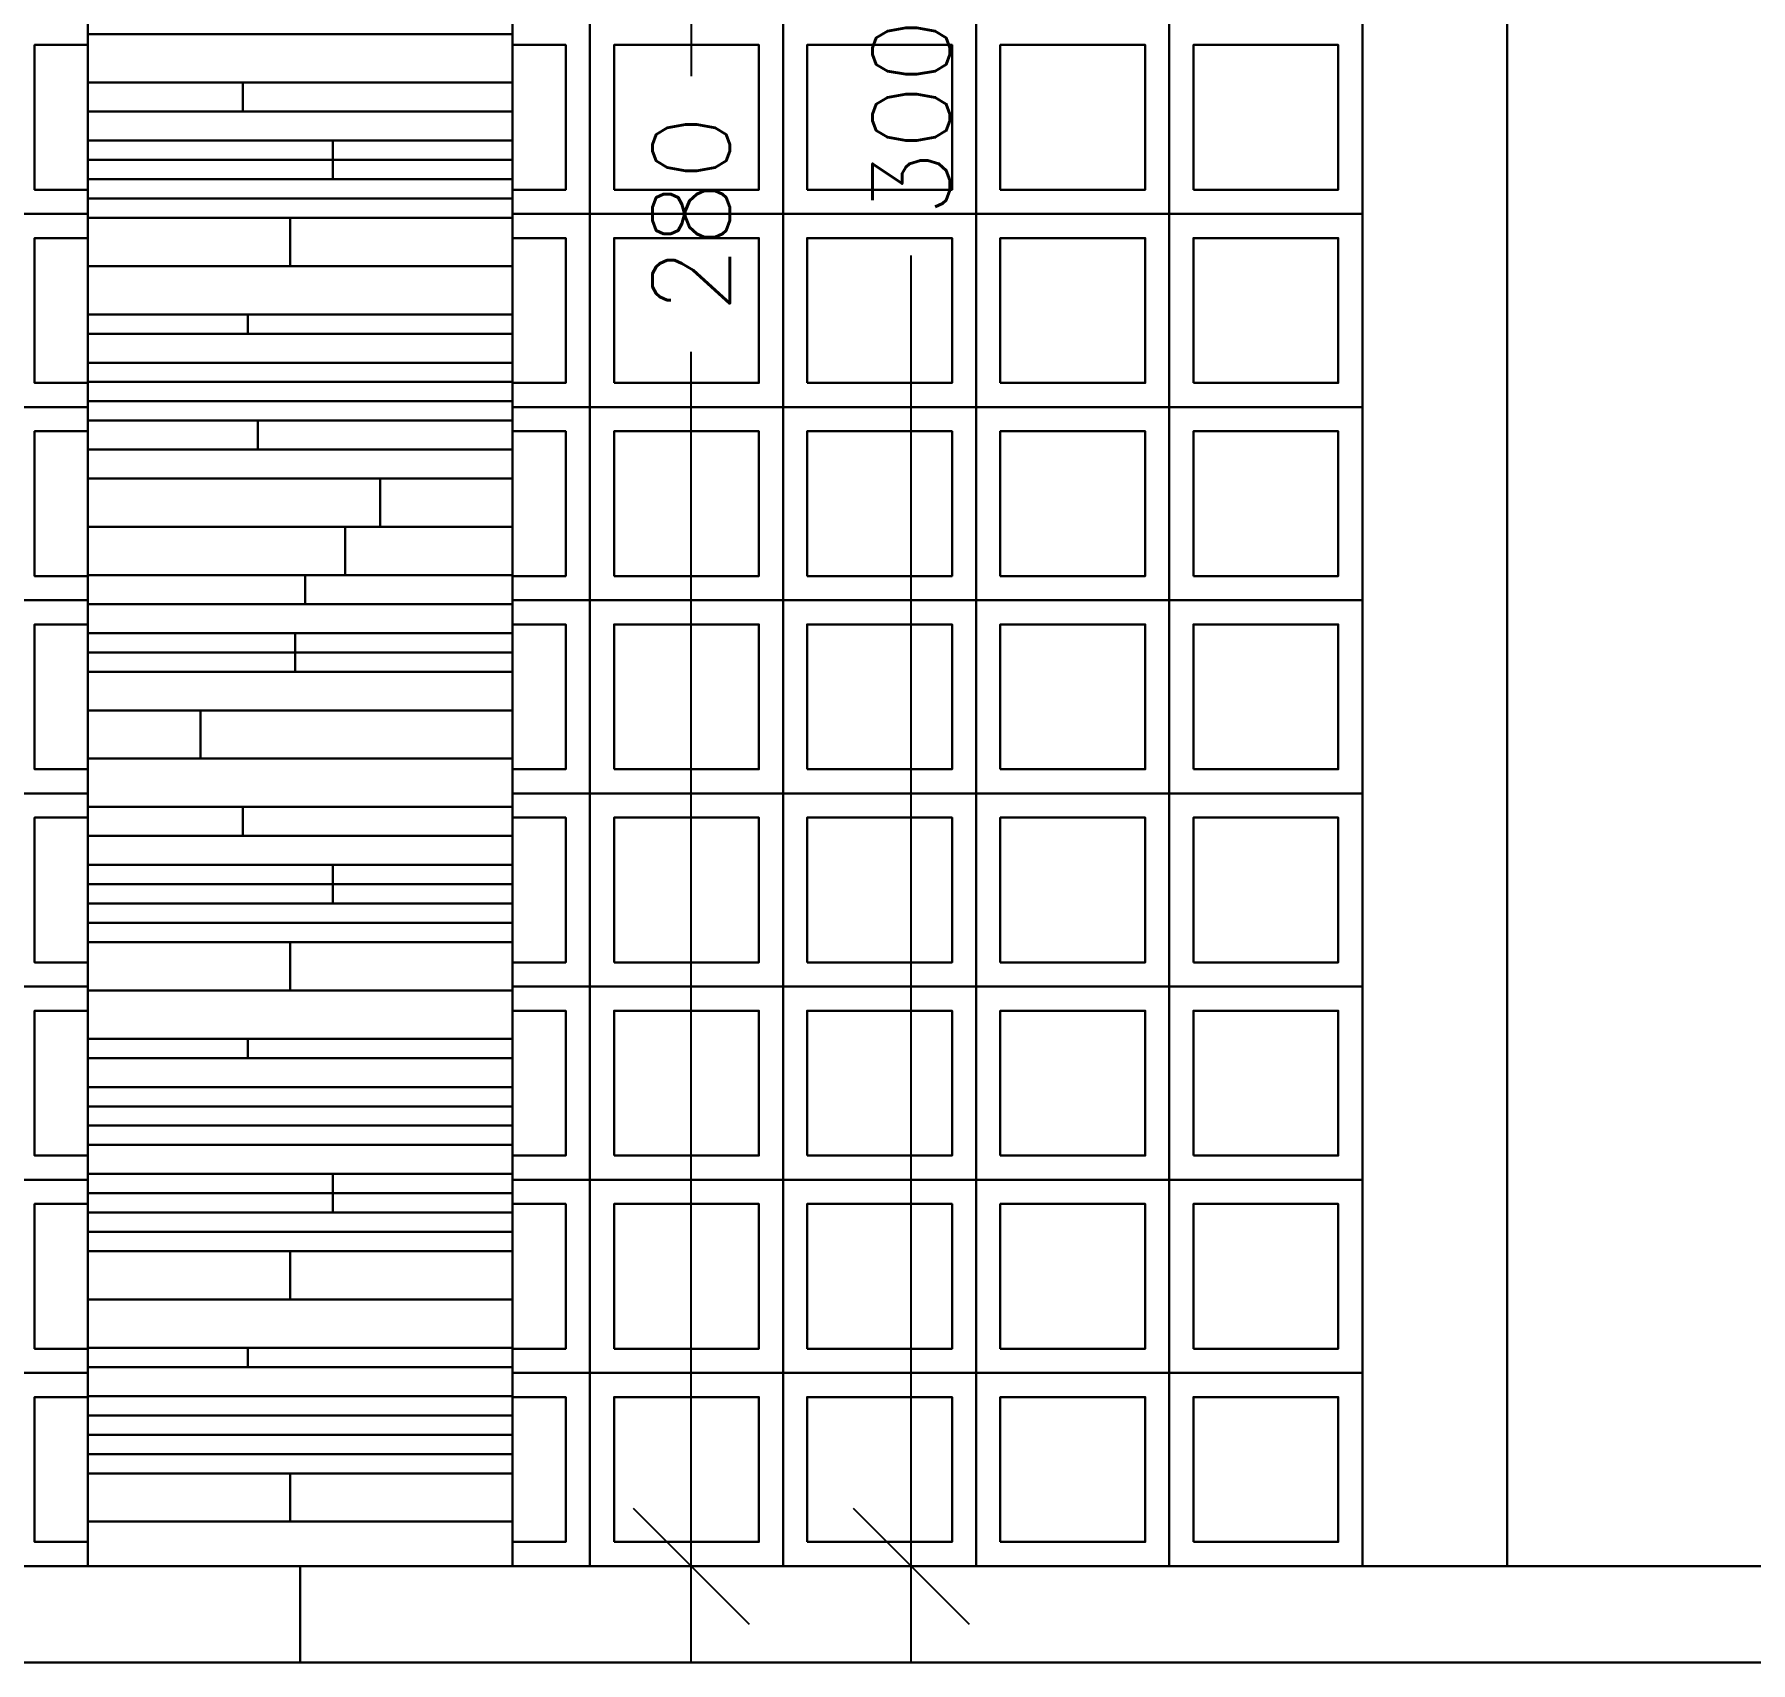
# Model space of a CAD drawing. Header units: millimetres. Extents: x -4228 to 27092, y -6721 to 984.
# Drawn here: x 25135.2 to 25313, y -2882.5 to -2713.9 of the extents above; entities that cross this region are included whole.
import ezdxf

# ---------------------------------------------------------------- set-up
doc = ezdxf.new("R2010")
doc.units = ezdxf.units.MM
doc.header["$LTSCALE"] = 50
doc.layers.get('0').update_dxf_attribs({"lineweight": 0})
for name, color, linetype in [('cobogo', 7, 'Continuous'), ('cota', 1, 'Continuous'), ('PAREDES3', 2, 'Continuous'), ('pedras', 2, 'Continuous'), ('piso', 2, 'Continuous')]:
    doc.layers.add(name, color=color, linetype=linetype)
doc.styles.add('ROMANS', font='romans.shx')
doc.dimstyles.new('1_50', dxfattribs={"dimscale": 0, "dimtxt": 8, "dimasz": 12, "dimexe": 10, "dimexo": 5, "dimgap": 4, "dimtad": 0, "dimdec": 0, "dimzin": 1, "dimdsep": 46, "dimtxsty": 'ROMANS', "dimblk": 'OBLIQUE', "dimcen": 10, "dimdle": 10, "dimclrd": 1, "dimclre": 1, "dimclrt": 7, "dimaunit": 1, "dimadec": 0, "dimazin": 0, "dimtm": 1e-09, "dimtfac": 1, "dimtdec": 0, "dimtmove": 2, "dimatfit": 3, "dimldrblk": 'OBLIQUE', "dimfxl": 1, "dimtolj": 1, "dimtzin": 0, "dimarcsym": 0})

# ---------------------------------------------------------------- blocks, each defined once
blk = doc.blocks.new('_OBLIQUE')
at = {"color": 0, "linetype": 'ByBlock'}
blk.add_line((-0.5, -0.5), (0.5, 0.5), dxfattribs=at)
blk = doc.blocks.new('*D251')
at = {"layer": 'cota', "color": 1, "linetype": 'Continuous', "lineweight": -2}
for p, q in [((25203.25, -2582.46), (25203.25, -2718.18)), ((25171.26, -2592.46), (25213.25, -2592.46)), ((25203.25, -2882.46), (25203.25, -2746.75)), ((25201.55, -2872.46), (25213.25, -2872.46))]:
    blk.add_line(p, q, dxfattribs=at)
at = {"layer": 'Defpoints', "color": 0, "linetype": 'Continuous', "lineweight": 30}
for p in [(25166.26, -2592.46), (25196.55, -2872.46), (25203.25, -2872.46)]:
    blk.add_point(p, dxfattribs=at)
at = {"layer": 'cota', "color": 1, "linetype": 'Continuous', "lineweight": -2, "xscale": 12, "yscale": 12, "zscale": 12}
for p, rotation in [((25203.25, -2592.46), 90), ((25203.25, -2872.46), 270)]:
    blk.add_blockref('_OBLIQUE', p, dxfattribs=dict(at, rotation=rotation))
at = {"layer": 'cota', "color": 7, "linetype": 'Continuous', "lineweight": 30, "insert": (25203.25, -2732.46), "char_height": 8, "attachment_point": 5, "rotation": 90, "style": 'ROMANS'}
blk.add_mtext('\\A1;280', dxfattribs=at)
blk = doc.blocks.new('*D253')
at = {"layer": 'cota', "color": 1, "linetype": 'Continuous', "lineweight": -2}
for p, q in [((25226.04, -2562.46), (25226.04, -2708.18)), ((25189.76, -2572.46), (25236.04, -2572.46)), ((25226.04, -2882.46), (25226.04, -2736.75)), ((25189.76, -2872.46), (25236.04, -2872.46))]:
    blk.add_line(p, q, dxfattribs=at)
at = {"layer": 'Defpoints', "color": 0, "linetype": 'Continuous', "lineweight": 30}
for p in [(25184.76, -2572.46), (25184.76, -2872.46), (25226.04, -2872.46)]:
    blk.add_point(p, dxfattribs=at)
at = {"layer": 'cota', "color": 1, "linetype": 'Continuous', "lineweight": -2, "xscale": 12, "yscale": 12, "zscale": 12}
for p, rotation in [((25226.04, -2572.46), 90), ((25226.04, -2872.46), 270)]:
    blk.add_blockref('_OBLIQUE', p, dxfattribs=dict(at, rotation=rotation))
at = {"layer": 'cota', "color": 7, "linetype": 'Continuous', "lineweight": 30, "insert": (25226.04, -2722.46), "char_height": 8, "attachment_point": 5, "rotation": 90, "style": 'ROMANS'}
blk.add_mtext('\\A1;300', dxfattribs=at)

msp = doc.modelspace()

# ---------------------------------------------------------------- linework, layer by layer
at = {"layer": 'cobogo', "color": 3, "linetype": 'Continuous', "lineweight": 30}
for points in [[(25140.76, -2712.46), (25132.76, -2712.46), (25132.76, -2732.46), (25140.76, -2732.46)], [(25140.76, -2712.46), (25132.76, -2712.46), (25132.76, -2732.46), (25140.76, -2732.46)], [(25140.76, -2712.46), (25132.76, -2712.46), (25132.76, -2732.46), (25140.76, -2732.46)], [(25140.76, -2712.46), (25132.76, -2712.46), (25132.76, -2732.46), (25140.76, -2732.46)], [(25184.76, -2732.46), (25192.76, -2732.46), (25192.76, -2712.46), (25184.76, -2712.46)], [(25184.76, -2732.46), (25192.76, -2732.46), (25192.76, -2712.46), (25184.76, -2712.46)], [(25184.76, -2732.46), (25192.76, -2732.46), (25192.76, -2712.46), (25184.76, -2712.46)], [(25184.76, -2732.46), (25192.76, -2732.46), (25192.76, -2712.46), (25184.76, -2712.46)], [(25140.76, -2714.96), (25135.26, -2714.96), (25135.26, -2729.96), (25140.76, -2729.96)], [(25140.76, -2714.96), (25135.26, -2714.96), (25135.26, -2729.96), (25140.76, -2729.96)], [(25140.76, -2714.96), (25135.26, -2714.96), (25135.26, -2729.96), (25140.76, -2729.96)], [(25140.76, -2714.96), (25135.26, -2714.96), (25135.26, -2729.96), (25140.76, -2729.96)], [(25184.76, -2729.96), (25190.26, -2729.96), (25190.26, -2714.96), (25184.76, -2714.96)], [(25184.76, -2729.96), (25190.26, -2729.96), (25190.26, -2714.96), (25184.76, -2714.96)], [(25184.76, -2729.96), (25190.26, -2729.96), (25190.26, -2714.96), (25184.76, -2714.96)], [(25184.76, -2729.96), (25190.26, -2729.96), (25190.26, -2714.96), (25184.76, -2714.96)], [(25140.76, -2732.46), (25132.76, -2732.46), (25132.76, -2752.46), (25140.76, -2752.46)], [(25140.76, -2732.46), (25132.76, -2732.46), (25132.76, -2752.46), (25140.76, -2752.46)], [(25140.76, -2732.46), (25132.76, -2732.46), (25132.76, -2752.46), (25140.76, -2752.46)], [(25140.76, -2732.46), (25132.76, -2732.46), (25132.76, -2752.46), (25140.76, -2752.46)], [(25184.76, -2752.46), (25192.76, -2752.46), (25192.76, -2732.46), (25184.76, -2732.46)], [(25184.76, -2752.46), (25192.76, -2752.46), (25192.76, -2732.46), (25184.76, -2732.46)], [(25184.76, -2752.46), (25192.76, -2752.46), (25192.76, -2732.46), (25184.76, -2732.46)], [(25184.76, -2752.46), (25192.76, -2752.46), (25192.76, -2732.46), (25184.76, -2732.46)], [(25140.76, -2734.96), (25135.26, -2734.96), (25135.26, -2749.96), (25140.76, -2749.96)], [(25140.76, -2734.96), (25135.26, -2734.96), (25135.26, -2749.96), (25140.76, -2749.96)], [(25140.76, -2734.96), (25135.26, -2734.96), (25135.26, -2749.96), (25140.76, -2749.96)], [(25140.76, -2734.96), (25135.26, -2734.96), (25135.26, -2749.96), (25140.76, -2749.96)], [(25184.76, -2749.96), (25190.26, -2749.96), (25190.26, -2734.96), (25184.76, -2734.96)], [(25184.76, -2749.96), (25190.26, -2749.96), (25190.26, -2734.96), (25184.76, -2734.96)], [(25184.76, -2749.96), (25190.26, -2749.96), (25190.26, -2734.96), (25184.76, -2734.96)], [(25184.76, -2749.96), (25190.26, -2749.96), (25190.26, -2734.96), (25184.76, -2734.96)], [(25140.76, -2752.46), (25132.76, -2752.46), (25132.76, -2772.46), (25140.76, -2772.46)], [(25140.76, -2752.46), (25132.76, -2752.46), (25132.76, -2772.46), (25140.76, -2772.46)], [(25140.76, -2752.46), (25132.76, -2752.46), (25132.76, -2772.46), (25140.76, -2772.46)], [(25140.76, -2752.46), (25132.76, -2752.46), (25132.76, -2772.46), (25140.76, -2772.46)], [(25184.76, -2772.46), (25192.76, -2772.46), (25192.76, -2752.46), (25184.76, -2752.46)], [(25184.76, -2772.46), (25192.76, -2772.46), (25192.76, -2752.46), (25184.76, -2752.46)], [(25184.76, -2772.46), (25192.76, -2772.46), (25192.76, -2752.46), (25184.76, -2752.46)], [(25184.76, -2772.46), (25192.76, -2772.46), (25192.76, -2752.46), (25184.76, -2752.46)], [(25140.76, -2754.96), (25135.26, -2754.96), (25135.26, -2769.96), (25140.76, -2769.96)], [(25140.76, -2754.96), (25135.26, -2754.96), (25135.26, -2769.96), (25140.76, -2769.96)], [(25140.76, -2754.96), (25135.26, -2754.96), (25135.26, -2769.96), (25140.76, -2769.96)], [(25140.76, -2754.96), (25135.26, -2754.96), (25135.26, -2769.96), (25140.76, -2769.96)], [(25184.76, -2769.96), (25190.26, -2769.96), (25190.26, -2754.96), (25184.76, -2754.96)], [(25184.76, -2769.96), (25190.26, -2769.96), (25190.26, -2754.96), (25184.76, -2754.96)], [(25184.76, -2769.96), (25190.26, -2769.96), (25190.26, -2754.96), (25184.76, -2754.96)], [(25184.76, -2769.96), (25190.26, -2769.96), (25190.26, -2754.96), (25184.76, -2754.96)], [(25140.76, -2772.46), (25132.76, -2772.46), (25132.76, -2792.46), (25140.76, -2792.46)], [(25140.76, -2772.46), (25132.76, -2772.46), (25132.76, -2792.46), (25140.76, -2792.46)], [(25140.76, -2772.46), (25132.76, -2772.46), (25132.76, -2792.46), (25140.76, -2792.46)], [(25140.76, -2772.46), (25132.76, -2772.46), (25132.76, -2792.46), (25140.76, -2792.46)], [(25184.76, -2792.46), (25192.76, -2792.46), (25192.76, -2772.46), (25184.76, -2772.46)], [(25184.76, -2792.46), (25192.76, -2792.46), (25192.76, -2772.46), (25184.76, -2772.46)], [(25184.76, -2792.46), (25192.76, -2792.46), (25192.76, -2772.46), (25184.76, -2772.46)], [(25184.76, -2792.46), (25192.76, -2792.46), (25192.76, -2772.46), (25184.76, -2772.46)], [(25140.76, -2774.96), (25135.26, -2774.96), (25135.26, -2789.96), (25140.76, -2789.96)], [(25140.76, -2774.96), (25135.26, -2774.96), (25135.26, -2789.96), (25140.76, -2789.96)], [(25140.76, -2774.96), (25135.26, -2774.96), (25135.26, -2789.96), (25140.76, -2789.96)], [(25140.76, -2774.96), (25135.26, -2774.96), (25135.26, -2789.96), (25140.76, -2789.96)], [(25184.76, -2789.96), (25190.26, -2789.96), (25190.26, -2774.96), (25184.76, -2774.96)], [(25184.76, -2789.96), (25190.26, -2789.96), (25190.26, -2774.96), (25184.76, -2774.96)], [(25184.76, -2789.96), (25190.26, -2789.96), (25190.26, -2774.96), (25184.76, -2774.96)], [(25184.76, -2789.96), (25190.26, -2789.96), (25190.26, -2774.96), (25184.76, -2774.96)], [(25140.76, -2792.46), (25132.76, -2792.46), (25132.76, -2812.46), (25140.76, -2812.46)], [(25140.76, -2792.46), (25132.76, -2792.46), (25132.76, -2812.46), (25140.76, -2812.46)], [(25140.76, -2792.46), (25132.76, -2792.46), (25132.76, -2812.46), (25140.76, -2812.46)], [(25140.76, -2792.46), (25132.76, -2792.46), (25132.76, -2812.46), (25140.76, -2812.46)], [(25184.76, -2812.46), (25192.76, -2812.46), (25192.76, -2792.46), (25184.76, -2792.46)], [(25184.76, -2812.46), (25192.76, -2812.46), (25192.76, -2792.46), (25184.76, -2792.46)], [(25184.76, -2812.46), (25192.76, -2812.46), (25192.76, -2792.46), (25184.76, -2792.46)], [(25184.76, -2812.46), (25192.76, -2812.46), (25192.76, -2792.46), (25184.76, -2792.46)], [(25140.76, -2794.96), (25135.26, -2794.96), (25135.26, -2809.96), (25140.76, -2809.96)], [(25140.76, -2794.96), (25135.26, -2794.96), (25135.26, -2809.96), (25140.76, -2809.96)], [(25140.76, -2794.96), (25135.26, -2794.96), (25135.26, -2809.96), (25140.76, -2809.96)], [(25140.76, -2794.96), (25135.26, -2794.96), (25135.26, -2809.96), (25140.76, -2809.96)], [(25184.76, -2809.96), (25190.26, -2809.96), (25190.26, -2794.96), (25184.76, -2794.96)], [(25184.76, -2809.96), (25190.26, -2809.96), (25190.26, -2794.96), (25184.76, -2794.96)], [(25184.76, -2809.96), (25190.26, -2809.96), (25190.26, -2794.96), (25184.76, -2794.96)], [(25184.76, -2809.96), (25190.26, -2809.96), (25190.26, -2794.96), (25184.76, -2794.96)], [(25140.76, -2812.46), (25132.76, -2812.46), (25132.76, -2832.46), (25140.76, -2832.46)], [(25140.76, -2812.46), (25132.76, -2812.46), (25132.76, -2832.46), (25140.76, -2832.46)], [(25140.76, -2812.46), (25132.76, -2812.46), (25132.76, -2832.46), (25140.76, -2832.46)], [(25140.76, -2812.46), (25132.76, -2812.46), (25132.76, -2832.46), (25140.76, -2832.46)], [(25184.76, -2832.46), (25192.76, -2832.46), (25192.76, -2812.46), (25184.76, -2812.46)], [(25184.76, -2832.46), (25192.76, -2832.46), (25192.76, -2812.46), (25184.76, -2812.46)], [(25184.76, -2832.46), (25192.76, -2832.46), (25192.76, -2812.46), (25184.76, -2812.46)], [(25184.76, -2832.46), (25192.76, -2832.46), (25192.76, -2812.46), (25184.76, -2812.46)], [(25140.76, -2814.96), (25135.26, -2814.96), (25135.26, -2829.96), (25140.76, -2829.96)], [(25140.76, -2814.96), (25135.26, -2814.96), (25135.26, -2829.96), (25140.76, -2829.96)], [(25140.76, -2814.96), (25135.26, -2814.96), (25135.26, -2829.96), (25140.76, -2829.96)], [(25140.76, -2814.96), (25135.26, -2814.96), (25135.26, -2829.96), (25140.76, -2829.96)], [(25184.76, -2829.96), (25190.26, -2829.96), (25190.26, -2814.96), (25184.76, -2814.96)], [(25184.76, -2829.96), (25190.26, -2829.96), (25190.26, -2814.96), (25184.76, -2814.96)], [(25184.76, -2829.96), (25190.26, -2829.96), (25190.26, -2814.96), (25184.76, -2814.96)], [(25184.76, -2829.96), (25190.26, -2829.96), (25190.26, -2814.96), (25184.76, -2814.96)], [(25140.76, -2832.46), (25132.76, -2832.46), (25132.76, -2852.46), (25140.76, -2852.46)], [(25140.76, -2832.46), (25132.76, -2832.46), (25132.76, -2852.46), (25140.76, -2852.46)], [(25140.76, -2832.46), (25132.76, -2832.46), (25132.76, -2852.46), (25140.76, -2852.46)], [(25140.76, -2832.46), (25132.76, -2832.46), (25132.76, -2852.46), (25140.76, -2852.46)], [(25184.76, -2852.46), (25192.76, -2852.46), (25192.76, -2832.46), (25184.76, -2832.46)], [(25184.76, -2852.46), (25192.76, -2852.46), (25192.76, -2832.46), (25184.76, -2832.46)], [(25184.76, -2852.46), (25192.76, -2852.46), (25192.76, -2832.46), (25184.76, -2832.46)], [(25184.76, -2852.46), (25192.76, -2852.46), (25192.76, -2832.46), (25184.76, -2832.46)], [(25140.76, -2834.96), (25135.26, -2834.96), (25135.26, -2849.96), (25140.76, -2849.96)], [(25140.76, -2834.96), (25135.26, -2834.96), (25135.26, -2849.96), (25140.76, -2849.96)], [(25140.76, -2834.96), (25135.26, -2834.96), (25135.26, -2849.96), (25140.76, -2849.96)], [(25140.76, -2834.96), (25135.26, -2834.96), (25135.26, -2849.96), (25140.76, -2849.96)], [(25184.76, -2849.96), (25190.26, -2849.96), (25190.26, -2834.96), (25184.76, -2834.96)], [(25184.76, -2849.96), (25190.26, -2849.96), (25190.26, -2834.96), (25184.76, -2834.96)], [(25184.76, -2849.96), (25190.26, -2849.96), (25190.26, -2834.96), (25184.76, -2834.96)], [(25184.76, -2849.96), (25190.26, -2849.96), (25190.26, -2834.96), (25184.76, -2834.96)], [(25140.76, -2852.46), (25132.76, -2852.46), (25132.76, -2872.46), (25140.76, -2872.46)], [(25140.76, -2852.46), (25132.76, -2852.46), (25132.76, -2872.46), (25140.76, -2872.46)], [(25140.76, -2852.46), (25132.76, -2852.46), (25132.76, -2872.46), (25140.76, -2872.46)], [(25140.76, -2852.46), (25132.76, -2852.46), (25132.76, -2872.46), (25140.76, -2872.46)], [(25184.76, -2872.46), (25192.76, -2872.46), (25192.76, -2852.46), (25184.76, -2852.46)], [(25184.76, -2872.46), (25192.76, -2872.46), (25192.76, -2852.46), (25184.76, -2852.46)], [(25184.76, -2872.46), (25192.76, -2872.46), (25192.76, -2852.46), (25184.76, -2852.46)], [(25184.76, -2872.46), (25192.76, -2872.46), (25192.76, -2852.46), (25184.76, -2852.46)], [(25140.76, -2854.96), (25135.26, -2854.96), (25135.26, -2869.96), (25140.76, -2869.96)], [(25140.76, -2854.96), (25135.26, -2854.96), (25135.26, -2869.96), (25140.76, -2869.96)], [(25140.76, -2854.96), (25135.26, -2854.96), (25135.26, -2869.96), (25140.76, -2869.96)], [(25140.76, -2854.96), (25135.26, -2854.96), (25135.26, -2869.96), (25140.76, -2869.96)], [(25184.76, -2869.96), (25190.26, -2869.96), (25190.26, -2854.96), (25184.76, -2854.96)], [(25184.76, -2869.96), (25190.26, -2869.96), (25190.26, -2854.96), (25184.76, -2854.96)], [(25184.76, -2869.96), (25190.26, -2869.96), (25190.26, -2854.96), (25184.76, -2854.96)], [(25184.76, -2869.96), (25190.26, -2869.96), (25190.26, -2854.96), (25184.76, -2854.96)]]:
    msp.add_lwpolyline(points, dxfattribs=at)
for points in [[(25192.76, -2732.46), (25212.76, -2732.46), (25212.76, -2712.46), (25192.76, -2712.46)], [(25192.76, -2732.46), (25212.76, -2732.46), (25212.76, -2712.46), (25192.76, -2712.46)], [(25192.76, -2732.46), (25212.76, -2732.46), (25212.76, -2712.46), (25192.76, -2712.46)], [(25192.76, -2732.46), (25212.76, -2732.46), (25212.76, -2712.46), (25192.76, -2712.46)], [(25212.76, -2732.46), (25232.76, -2732.46), (25232.76, -2712.46), (25212.76, -2712.46)], [(25212.76, -2732.46), (25232.76, -2732.46), (25232.76, -2712.46), (25212.76, -2712.46)], [(25212.76, -2732.46), (25232.76, -2732.46), (25232.76, -2712.46), (25212.76, -2712.46)], [(25212.76, -2732.46), (25232.76, -2732.46), (25232.76, -2712.46), (25212.76, -2712.46)], [(25232.76, -2732.46), (25252.76, -2732.46), (25252.76, -2712.46), (25232.76, -2712.46)], [(25232.76, -2732.46), (25252.76, -2732.46), (25252.76, -2712.46), (25232.76, -2712.46)], [(25232.76, -2732.46), (25252.76, -2732.46), (25252.76, -2712.46), (25232.76, -2712.46)], [(25232.76, -2732.46), (25252.76, -2732.46), (25252.76, -2712.46), (25232.76, -2712.46)], [(25252.76, -2732.46), (25272.76, -2732.46), (25272.76, -2712.46), (25252.76, -2712.46)], [(25252.76, -2732.46), (25272.76, -2732.46), (25272.76, -2712.46), (25252.76, -2712.46)], [(25252.76, -2732.46), (25272.76, -2732.46), (25272.76, -2712.46), (25252.76, -2712.46)], [(25252.76, -2732.46), (25272.76, -2732.46), (25272.76, -2712.46), (25252.76, -2712.46)], [(25195.26, -2729.96), (25210.26, -2729.96), (25210.26, -2714.96), (25195.26, -2714.96)], [(25195.26, -2729.96), (25210.26, -2729.96), (25210.26, -2714.96), (25195.26, -2714.96)], [(25195.26, -2729.96), (25210.26, -2729.96), (25210.26, -2714.96), (25195.26, -2714.96)], [(25195.26, -2729.96), (25210.26, -2729.96), (25210.26, -2714.96), (25195.26, -2714.96)], [(25215.26, -2729.96), (25230.26, -2729.96), (25230.26, -2714.96), (25215.26, -2714.96)], [(25215.26, -2729.96), (25230.26, -2729.96), (25230.26, -2714.96), (25215.26, -2714.96)], [(25215.26, -2729.96), (25230.26, -2729.96), (25230.26, -2714.96), (25215.26, -2714.96)], [(25215.26, -2729.96), (25230.26, -2729.96), (25230.26, -2714.96), (25215.26, -2714.96)], [(25235.26, -2729.96), (25250.26, -2729.96), (25250.26, -2714.96), (25235.26, -2714.96)], [(25235.26, -2729.96), (25250.26, -2729.96), (25250.26, -2714.96), (25235.26, -2714.96)], [(25235.26, -2729.96), (25250.26, -2729.96), (25250.26, -2714.96), (25235.26, -2714.96)], [(25235.26, -2729.96), (25250.26, -2729.96), (25250.26, -2714.96), (25235.26, -2714.96)], [(25255.26, -2729.96), (25270.26, -2729.96), (25270.26, -2714.96), (25255.26, -2714.96)], [(25255.26, -2729.96), (25270.26, -2729.96), (25270.26, -2714.96), (25255.26, -2714.96)], [(25255.26, -2729.96), (25270.26, -2729.96), (25270.26, -2714.96), (25255.26, -2714.96)], [(25255.26, -2729.96), (25270.26, -2729.96), (25270.26, -2714.96), (25255.26, -2714.96)], [(25192.76, -2752.46), (25212.76, -2752.46), (25212.76, -2732.46), (25192.76, -2732.46)], [(25192.76, -2752.46), (25212.76, -2752.46), (25212.76, -2732.46), (25192.76, -2732.46)], [(25192.76, -2752.46), (25212.76, -2752.46), (25212.76, -2732.46), (25192.76, -2732.46)], [(25192.76, -2752.46), (25212.76, -2752.46), (25212.76, -2732.46), (25192.76, -2732.46)], [(25212.76, -2752.46), (25232.76, -2752.46), (25232.76, -2732.46), (25212.76, -2732.46)], [(25212.76, -2752.46), (25232.76, -2752.46), (25232.76, -2732.46), (25212.76, -2732.46)], [(25212.76, -2752.46), (25232.76, -2752.46), (25232.76, -2732.46), (25212.76, -2732.46)], [(25212.76, -2752.46), (25232.76, -2752.46), (25232.76, -2732.46), (25212.76, -2732.46)], [(25232.76, -2752.46), (25252.76, -2752.46), (25252.76, -2732.46), (25232.76, -2732.46)], [(25232.76, -2752.46), (25252.76, -2752.46), (25252.76, -2732.46), (25232.76, -2732.46)], [(25232.76, -2752.46), (25252.76, -2752.46), (25252.76, -2732.46), (25232.76, -2732.46)], [(25232.76, -2752.46), (25252.76, -2752.46), (25252.76, -2732.46), (25232.76, -2732.46)], [(25252.76, -2752.46), (25272.76, -2752.46), (25272.76, -2732.46), (25252.76, -2732.46)], [(25252.76, -2752.46), (25272.76, -2752.46), (25272.76, -2732.46), (25252.76, -2732.46)], [(25252.76, -2752.46), (25272.76, -2752.46), (25272.76, -2732.46), (25252.76, -2732.46)], [(25252.76, -2752.46), (25272.76, -2752.46), (25272.76, -2732.46), (25252.76, -2732.46)], [(25195.26, -2749.96), (25210.26, -2749.96), (25210.26, -2734.96), (25195.26, -2734.96)], [(25195.26, -2749.96), (25210.26, -2749.96), (25210.26, -2734.96), (25195.26, -2734.96)], [(25195.26, -2749.96), (25210.26, -2749.96), (25210.26, -2734.96), (25195.26, -2734.96)], [(25195.26, -2749.96), (25210.26, -2749.96), (25210.26, -2734.96), (25195.26, -2734.96)], [(25215.26, -2749.96), (25230.26, -2749.96), (25230.26, -2734.96), (25215.26, -2734.96)], [(25215.26, -2749.96), (25230.26, -2749.96), (25230.26, -2734.96), (25215.26, -2734.96)], [(25215.26, -2749.96), (25230.26, -2749.96), (25230.26, -2734.96), (25215.26, -2734.96)], [(25215.26, -2749.96), (25230.26, -2749.96), (25230.26, -2734.96), (25215.26, -2734.96)], [(25235.26, -2749.96), (25250.26, -2749.96), (25250.26, -2734.96), (25235.26, -2734.96)], [(25235.26, -2749.96), (25250.26, -2749.96), (25250.26, -2734.96), (25235.26, -2734.96)], [(25235.26, -2749.96), (25250.26, -2749.96), (25250.26, -2734.96), (25235.26, -2734.96)], [(25235.26, -2749.96), (25250.26, -2749.96), (25250.26, -2734.96), (25235.26, -2734.96)], [(25255.26, -2749.96), (25270.26, -2749.96), (25270.26, -2734.96), (25255.26, -2734.96)], [(25255.26, -2749.96), (25270.26, -2749.96), (25270.26, -2734.96), (25255.26, -2734.96)], [(25255.26, -2749.96), (25270.26, -2749.96), (25270.26, -2734.96), (25255.26, -2734.96)], [(25255.26, -2749.96), (25270.26, -2749.96), (25270.26, -2734.96), (25255.26, -2734.96)], [(25192.76, -2772.46), (25212.76, -2772.46), (25212.76, -2752.46), (25192.76, -2752.46)], [(25192.76, -2772.46), (25212.76, -2772.46), (25212.76, -2752.46), (25192.76, -2752.46)], [(25192.76, -2772.46), (25212.76, -2772.46), (25212.76, -2752.46), (25192.76, -2752.46)], [(25192.76, -2772.46), (25212.76, -2772.46), (25212.76, -2752.46), (25192.76, -2752.46)], [(25212.76, -2772.46), (25232.76, -2772.46), (25232.76, -2752.46), (25212.76, -2752.46)], [(25212.76, -2772.46), (25232.76, -2772.46), (25232.76, -2752.46), (25212.76, -2752.46)], [(25212.76, -2772.46), (25232.76, -2772.46), (25232.76, -2752.46), (25212.76, -2752.46)], [(25212.76, -2772.46), (25232.76, -2772.46), (25232.76, -2752.46), (25212.76, -2752.46)], [(25232.76, -2772.46), (25252.76, -2772.46), (25252.76, -2752.46), (25232.76, -2752.46)], [(25232.76, -2772.46), (25252.76, -2772.46), (25252.76, -2752.46), (25232.76, -2752.46)], [(25232.76, -2772.46), (25252.76, -2772.46), (25252.76, -2752.46), (25232.76, -2752.46)], [(25232.76, -2772.46), (25252.76, -2772.46), (25252.76, -2752.46), (25232.76, -2752.46)], [(25252.76, -2772.46), (25272.76, -2772.46), (25272.76, -2752.46), (25252.76, -2752.46)], [(25252.76, -2772.46), (25272.76, -2772.46), (25272.76, -2752.46), (25252.76, -2752.46)], [(25252.76, -2772.46), (25272.76, -2772.46), (25272.76, -2752.46), (25252.76, -2752.46)], [(25252.76, -2772.46), (25272.76, -2772.46), (25272.76, -2752.46), (25252.76, -2752.46)], [(25195.26, -2769.96), (25210.26, -2769.96), (25210.26, -2754.96), (25195.26, -2754.96)], [(25195.26, -2769.96), (25210.26, -2769.96), (25210.26, -2754.96), (25195.26, -2754.96)], [(25195.26, -2769.96), (25210.26, -2769.96), (25210.26, -2754.96), (25195.26, -2754.96)], [(25195.26, -2769.96), (25210.26, -2769.96), (25210.26, -2754.96), (25195.26, -2754.96)], [(25215.26, -2769.96), (25230.26, -2769.96), (25230.26, -2754.96), (25215.26, -2754.96)], [(25215.26, -2769.96), (25230.26, -2769.96), (25230.26, -2754.96), (25215.26, -2754.96)], [(25215.26, -2769.96), (25230.26, -2769.96), (25230.26, -2754.96), (25215.26, -2754.96)], [(25215.26, -2769.96), (25230.26, -2769.96), (25230.26, -2754.96), (25215.26, -2754.96)], [(25235.26, -2769.96), (25250.26, -2769.96), (25250.26, -2754.96), (25235.26, -2754.96)], [(25235.26, -2769.96), (25250.26, -2769.96), (25250.26, -2754.96), (25235.26, -2754.96)], [(25235.26, -2769.96), (25250.26, -2769.96), (25250.26, -2754.96), (25235.26, -2754.96)], [(25235.26, -2769.96), (25250.26, -2769.96), (25250.26, -2754.96), (25235.26, -2754.96)], [(25255.26, -2769.96), (25270.26, -2769.96), (25270.26, -2754.96), (25255.26, -2754.96)], [(25255.26, -2769.96), (25270.26, -2769.96), (25270.26, -2754.96), (25255.26, -2754.96)], [(25255.26, -2769.96), (25270.26, -2769.96), (25270.26, -2754.96), (25255.26, -2754.96)], [(25255.26, -2769.96), (25270.26, -2769.96), (25270.26, -2754.96), (25255.26, -2754.96)], [(25192.76, -2792.46), (25212.76, -2792.46), (25212.76, -2772.46), (25192.76, -2772.46)], [(25192.76, -2792.46), (25212.76, -2792.46), (25212.76, -2772.46), (25192.76, -2772.46)], [(25192.76, -2792.46), (25212.76, -2792.46), (25212.76, -2772.46), (25192.76, -2772.46)], [(25192.76, -2792.46), (25212.76, -2792.46), (25212.76, -2772.46), (25192.76, -2772.46)], [(25212.76, -2792.46), (25232.76, -2792.46), (25232.76, -2772.46), (25212.76, -2772.46)], [(25212.76, -2792.46), (25232.76, -2792.46), (25232.76, -2772.46), (25212.76, -2772.46)], [(25212.76, -2792.46), (25232.76, -2792.46), (25232.76, -2772.46), (25212.76, -2772.46)], [(25212.76, -2792.46), (25232.76, -2792.46), (25232.76, -2772.46), (25212.76, -2772.46)], [(25232.76, -2792.46), (25252.76, -2792.46), (25252.76, -2772.46), (25232.76, -2772.46)], [(25232.76, -2792.46), (25252.76, -2792.46), (25252.76, -2772.46), (25232.76, -2772.46)], [(25232.76, -2792.46), (25252.76, -2792.46), (25252.76, -2772.46), (25232.76, -2772.46)], [(25232.76, -2792.46), (25252.76, -2792.46), (25252.76, -2772.46), (25232.76, -2772.46)], [(25252.76, -2792.46), (25272.76, -2792.46), (25272.76, -2772.46), (25252.76, -2772.46)], [(25252.76, -2792.46), (25272.76, -2792.46), (25272.76, -2772.46), (25252.76, -2772.46)], [(25252.76, -2792.46), (25272.76, -2792.46), (25272.76, -2772.46), (25252.76, -2772.46)], [(25252.76, -2792.46), (25272.76, -2792.46), (25272.76, -2772.46), (25252.76, -2772.46)], [(25195.26, -2789.96), (25210.26, -2789.96), (25210.26, -2774.96), (25195.26, -2774.96)], [(25195.26, -2789.96), (25210.26, -2789.96), (25210.26, -2774.96), (25195.26, -2774.96)], [(25195.26, -2789.96), (25210.26, -2789.96), (25210.26, -2774.96), (25195.26, -2774.96)], [(25195.26, -2789.96), (25210.26, -2789.96), (25210.26, -2774.96), (25195.26, -2774.96)], [(25215.26, -2789.96), (25230.26, -2789.96), (25230.26, -2774.96), (25215.26, -2774.96)], [(25215.26, -2789.96), (25230.26, -2789.96), (25230.26, -2774.96), (25215.26, -2774.96)], [(25215.26, -2789.96), (25230.26, -2789.96), (25230.26, -2774.96), (25215.26, -2774.96)], [(25215.26, -2789.96), (25230.26, -2789.96), (25230.26, -2774.96), (25215.26, -2774.96)], [(25235.26, -2789.96), (25250.26, -2789.96), (25250.26, -2774.96), (25235.26, -2774.96)], [(25235.26, -2789.96), (25250.26, -2789.96), (25250.26, -2774.96), (25235.26, -2774.96)], [(25235.26, -2789.96), (25250.26, -2789.96), (25250.26, -2774.96), (25235.26, -2774.96)], [(25235.26, -2789.96), (25250.26, -2789.96), (25250.26, -2774.96), (25235.26, -2774.96)], [(25255.26, -2789.96), (25270.26, -2789.96), (25270.26, -2774.96), (25255.26, -2774.96)], [(25255.26, -2789.96), (25270.26, -2789.96), (25270.26, -2774.96), (25255.26, -2774.96)], [(25255.26, -2789.96), (25270.26, -2789.96), (25270.26, -2774.96), (25255.26, -2774.96)], [(25255.26, -2789.96), (25270.26, -2789.96), (25270.26, -2774.96), (25255.26, -2774.96)], [(25192.76, -2812.46), (25212.76, -2812.46), (25212.76, -2792.46), (25192.76, -2792.46)], [(25192.76, -2812.46), (25212.76, -2812.46), (25212.76, -2792.46), (25192.76, -2792.46)], [(25192.76, -2812.46), (25212.76, -2812.46), (25212.76, -2792.46), (25192.76, -2792.46)], [(25192.76, -2812.46), (25212.76, -2812.46), (25212.76, -2792.46), (25192.76, -2792.46)], [(25212.76, -2812.46), (25232.76, -2812.46), (25232.76, -2792.46), (25212.76, -2792.46)], [(25212.76, -2812.46), (25232.76, -2812.46), (25232.76, -2792.46), (25212.76, -2792.46)], [(25212.76, -2812.46), (25232.76, -2812.46), (25232.76, -2792.46), (25212.76, -2792.46)], [(25212.76, -2812.46), (25232.76, -2812.46), (25232.76, -2792.46), (25212.76, -2792.46)], [(25232.76, -2812.46), (25252.76, -2812.46), (25252.76, -2792.46), (25232.76, -2792.46)], [(25232.76, -2812.46), (25252.76, -2812.46), (25252.76, -2792.46), (25232.76, -2792.46)], [(25232.76, -2812.46), (25252.76, -2812.46), (25252.76, -2792.46), (25232.76, -2792.46)], [(25232.76, -2812.46), (25252.76, -2812.46), (25252.76, -2792.46), (25232.76, -2792.46)], [(25252.76, -2812.46), (25272.76, -2812.46), (25272.76, -2792.46), (25252.76, -2792.46)], [(25252.76, -2812.46), (25272.76, -2812.46), (25272.76, -2792.46), (25252.76, -2792.46)], [(25252.76, -2812.46), (25272.76, -2812.46), (25272.76, -2792.46), (25252.76, -2792.46)], [(25252.76, -2812.46), (25272.76, -2812.46), (25272.76, -2792.46), (25252.76, -2792.46)], [(25195.26, -2809.96), (25210.26, -2809.96), (25210.26, -2794.96), (25195.26, -2794.96)], [(25195.26, -2809.96), (25210.26, -2809.96), (25210.26, -2794.96), (25195.26, -2794.96)], [(25195.26, -2809.96), (25210.26, -2809.96), (25210.26, -2794.96), (25195.26, -2794.96)], [(25195.26, -2809.96), (25210.26, -2809.96), (25210.26, -2794.96), (25195.26, -2794.96)], [(25215.26, -2809.96), (25230.26, -2809.96), (25230.26, -2794.96), (25215.26, -2794.96)], [(25215.26, -2809.96), (25230.26, -2809.96), (25230.26, -2794.96), (25215.26, -2794.96)], [(25215.26, -2809.96), (25230.26, -2809.96), (25230.26, -2794.96), (25215.26, -2794.96)], [(25215.26, -2809.96), (25230.26, -2809.96), (25230.26, -2794.96), (25215.26, -2794.96)], [(25235.26, -2809.96), (25250.26, -2809.96), (25250.26, -2794.96), (25235.26, -2794.96)], [(25235.26, -2809.96), (25250.26, -2809.96), (25250.26, -2794.96), (25235.26, -2794.96)], [(25235.26, -2809.96), (25250.26, -2809.96), (25250.26, -2794.96), (25235.26, -2794.96)], [(25235.26, -2809.96), (25250.26, -2809.96), (25250.26, -2794.96), (25235.26, -2794.96)], [(25255.26, -2809.96), (25270.26, -2809.96), (25270.26, -2794.96), (25255.26, -2794.96)], [(25255.26, -2809.96), (25270.26, -2809.96), (25270.26, -2794.96), (25255.26, -2794.96)], [(25255.26, -2809.96), (25270.26, -2809.96), (25270.26, -2794.96), (25255.26, -2794.96)], [(25255.26, -2809.96), (25270.26, -2809.96), (25270.26, -2794.96), (25255.26, -2794.96)], [(25192.76, -2832.46), (25212.76, -2832.46), (25212.76, -2812.46), (25192.76, -2812.46)], [(25192.76, -2832.46), (25212.76, -2832.46), (25212.76, -2812.46), (25192.76, -2812.46)], [(25192.76, -2832.46), (25212.76, -2832.46), (25212.76, -2812.46), (25192.76, -2812.46)], [(25192.76, -2832.46), (25212.76, -2832.46), (25212.76, -2812.46), (25192.76, -2812.46)], [(25212.76, -2832.46), (25232.76, -2832.46), (25232.76, -2812.46), (25212.76, -2812.46)], [(25212.76, -2832.46), (25232.76, -2832.46), (25232.76, -2812.46), (25212.76, -2812.46)], [(25212.76, -2832.46), (25232.76, -2832.46), (25232.76, -2812.46), (25212.76, -2812.46)], [(25212.76, -2832.46), (25232.76, -2832.46), (25232.76, -2812.46), (25212.76, -2812.46)], [(25232.76, -2832.46), (25252.76, -2832.46), (25252.76, -2812.46), (25232.76, -2812.46)], [(25232.76, -2832.46), (25252.76, -2832.46), (25252.76, -2812.46), (25232.76, -2812.46)], [(25232.76, -2832.46), (25252.76, -2832.46), (25252.76, -2812.46), (25232.76, -2812.46)], [(25232.76, -2832.46), (25252.76, -2832.46), (25252.76, -2812.46), (25232.76, -2812.46)], [(25252.76, -2832.46), (25272.76, -2832.46), (25272.76, -2812.46), (25252.76, -2812.46)], [(25252.76, -2832.46), (25272.76, -2832.46), (25272.76, -2812.46), (25252.76, -2812.46)], [(25252.76, -2832.46), (25272.76, -2832.46), (25272.76, -2812.46), (25252.76, -2812.46)], [(25252.76, -2832.46), (25272.76, -2832.46), (25272.76, -2812.46), (25252.76, -2812.46)], [(25195.26, -2829.96), (25210.26, -2829.96), (25210.26, -2814.96), (25195.26, -2814.96)], [(25195.26, -2829.96), (25210.26, -2829.96), (25210.26, -2814.96), (25195.26, -2814.96)], [(25195.26, -2829.96), (25210.26, -2829.96), (25210.26, -2814.96), (25195.26, -2814.96)], [(25195.26, -2829.96), (25210.26, -2829.96), (25210.26, -2814.96), (25195.26, -2814.96)], [(25215.26, -2829.96), (25230.26, -2829.96), (25230.26, -2814.96), (25215.26, -2814.96)], [(25215.26, -2829.96), (25230.26, -2829.96), (25230.26, -2814.96), (25215.26, -2814.96)], [(25215.26, -2829.96), (25230.26, -2829.96), (25230.26, -2814.96), (25215.26, -2814.96)], [(25215.26, -2829.96), (25230.26, -2829.96), (25230.26, -2814.96), (25215.26, -2814.96)], [(25235.26, -2829.96), (25250.26, -2829.96), (25250.26, -2814.96), (25235.26, -2814.96)], [(25235.26, -2829.96), (25250.26, -2829.96), (25250.26, -2814.96), (25235.26, -2814.96)], [(25235.26, -2829.96), (25250.26, -2829.96), (25250.26, -2814.96), (25235.26, -2814.96)], [(25235.26, -2829.96), (25250.26, -2829.96), (25250.26, -2814.96), (25235.26, -2814.96)], [(25255.26, -2829.96), (25270.26, -2829.96), (25270.26, -2814.96), (25255.26, -2814.96)], [(25255.26, -2829.96), (25270.26, -2829.96), (25270.26, -2814.96), (25255.26, -2814.96)], [(25255.26, -2829.96), (25270.26, -2829.96), (25270.26, -2814.96), (25255.26, -2814.96)], [(25255.26, -2829.96), (25270.26, -2829.96), (25270.26, -2814.96), (25255.26, -2814.96)], [(25192.76, -2852.46), (25212.76, -2852.46), (25212.76, -2832.46), (25192.76, -2832.46)], [(25192.76, -2852.46), (25212.76, -2852.46), (25212.76, -2832.46), (25192.76, -2832.46)], [(25192.76, -2852.46), (25212.76, -2852.46), (25212.76, -2832.46), (25192.76, -2832.46)], [(25192.76, -2852.46), (25212.76, -2852.46), (25212.76, -2832.46), (25192.76, -2832.46)], [(25212.76, -2852.46), (25232.76, -2852.46), (25232.76, -2832.46), (25212.76, -2832.46)], [(25212.76, -2852.46), (25232.76, -2852.46), (25232.76, -2832.46), (25212.76, -2832.46)], [(25212.76, -2852.46), (25232.76, -2852.46), (25232.76, -2832.46), (25212.76, -2832.46)], [(25212.76, -2852.46), (25232.76, -2852.46), (25232.76, -2832.46), (25212.76, -2832.46)], [(25232.76, -2852.46), (25252.76, -2852.46), (25252.76, -2832.46), (25232.76, -2832.46)], [(25232.76, -2852.46), (25252.76, -2852.46), (25252.76, -2832.46), (25232.76, -2832.46)], [(25232.76, -2852.46), (25252.76, -2852.46), (25252.76, -2832.46), (25232.76, -2832.46)], [(25232.76, -2852.46), (25252.76, -2852.46), (25252.76, -2832.46), (25232.76, -2832.46)], [(25252.76, -2852.46), (25272.76, -2852.46), (25272.76, -2832.46), (25252.76, -2832.46)], [(25252.76, -2852.46), (25272.76, -2852.46), (25272.76, -2832.46), (25252.76, -2832.46)], [(25252.76, -2852.46), (25272.76, -2852.46), (25272.76, -2832.46), (25252.76, -2832.46)], [(25252.76, -2852.46), (25272.76, -2852.46), (25272.76, -2832.46), (25252.76, -2832.46)], [(25195.26, -2849.96), (25210.26, -2849.96), (25210.26, -2834.96), (25195.26, -2834.96)], [(25195.26, -2849.96), (25210.26, -2849.96), (25210.26, -2834.96), (25195.26, -2834.96)], [(25195.26, -2849.96), (25210.26, -2849.96), (25210.26, -2834.96), (25195.26, -2834.96)], [(25195.26, -2849.96), (25210.26, -2849.96), (25210.26, -2834.96), (25195.26, -2834.96)], [(25215.26, -2849.96), (25230.26, -2849.96), (25230.26, -2834.96), (25215.26, -2834.96)], [(25215.26, -2849.96), (25230.26, -2849.96), (25230.26, -2834.96), (25215.26, -2834.96)], [(25215.26, -2849.96), (25230.26, -2849.96), (25230.26, -2834.96), (25215.26, -2834.96)], [(25215.26, -2849.96), (25230.26, -2849.96), (25230.26, -2834.96), (25215.26, -2834.96)], [(25235.26, -2849.96), (25250.26, -2849.96), (25250.26, -2834.96), (25235.26, -2834.96)], [(25235.26, -2849.96), (25250.26, -2849.96), (25250.26, -2834.96), (25235.26, -2834.96)], [(25235.26, -2849.96), (25250.26, -2849.96), (25250.26, -2834.96), (25235.26, -2834.96)], [(25235.26, -2849.96), (25250.26, -2849.96), (25250.26, -2834.96), (25235.26, -2834.96)], [(25255.26, -2849.96), (25270.26, -2849.96), (25270.26, -2834.96), (25255.26, -2834.96)], [(25255.26, -2849.96), (25270.26, -2849.96), (25270.26, -2834.96), (25255.26, -2834.96)], [(25255.26, -2849.96), (25270.26, -2849.96), (25270.26, -2834.96), (25255.26, -2834.96)], [(25255.26, -2849.96), (25270.26, -2849.96), (25270.26, -2834.96), (25255.26, -2834.96)], [(25192.76, -2872.46), (25212.76, -2872.46), (25212.76, -2852.46), (25192.76, -2852.46)], [(25192.76, -2872.46), (25212.76, -2872.46), (25212.76, -2852.46), (25192.76, -2852.46)], [(25192.76, -2872.46), (25212.76, -2872.46), (25212.76, -2852.46), (25192.76, -2852.46)], [(25192.76, -2872.46), (25212.76, -2872.46), (25212.76, -2852.46), (25192.76, -2852.46)], [(25212.76, -2872.46), (25232.76, -2872.46), (25232.76, -2852.46), (25212.76, -2852.46)], [(25212.76, -2872.46), (25232.76, -2872.46), (25232.76, -2852.46), (25212.76, -2852.46)], [(25212.76, -2872.46), (25232.76, -2872.46), (25232.76, -2852.46), (25212.76, -2852.46)], [(25212.76, -2872.46), (25232.76, -2872.46), (25232.76, -2852.46), (25212.76, -2852.46)], [(25232.76, -2872.46), (25252.76, -2872.46), (25252.76, -2852.46), (25232.76, -2852.46)], [(25232.76, -2872.46), (25252.76, -2872.46), (25252.76, -2852.46), (25232.76, -2852.46)], [(25232.76, -2872.46), (25252.76, -2872.46), (25252.76, -2852.46), (25232.76, -2852.46)], [(25232.76, -2872.46), (25252.76, -2872.46), (25252.76, -2852.46), (25232.76, -2852.46)], [(25252.76, -2872.46), (25272.76, -2872.46), (25272.76, -2852.46), (25252.76, -2852.46)], [(25252.76, -2872.46), (25272.76, -2872.46), (25272.76, -2852.46), (25252.76, -2852.46)], [(25252.76, -2872.46), (25272.76, -2872.46), (25272.76, -2852.46), (25252.76, -2852.46)], [(25252.76, -2872.46), (25272.76, -2872.46), (25272.76, -2852.46), (25252.76, -2852.46)], [(25195.26, -2869.96), (25210.26, -2869.96), (25210.26, -2854.96), (25195.26, -2854.96)], [(25195.26, -2869.96), (25210.26, -2869.96), (25210.26, -2854.96), (25195.26, -2854.96)], [(25195.26, -2869.96), (25210.26, -2869.96), (25210.26, -2854.96), (25195.26, -2854.96)], [(25195.26, -2869.96), (25210.26, -2869.96), (25210.26, -2854.96), (25195.26, -2854.96)], [(25215.26, -2869.96), (25230.26, -2869.96), (25230.26, -2854.96), (25215.26, -2854.96)], [(25215.26, -2869.96), (25230.26, -2869.96), (25230.26, -2854.96), (25215.26, -2854.96)], [(25215.26, -2869.96), (25230.26, -2869.96), (25230.26, -2854.96), (25215.26, -2854.96)], [(25215.26, -2869.96), (25230.26, -2869.96), (25230.26, -2854.96), (25215.26, -2854.96)], [(25235.26, -2869.96), (25250.26, -2869.96), (25250.26, -2854.96), (25235.26, -2854.96)], [(25235.26, -2869.96), (25250.26, -2869.96), (25250.26, -2854.96), (25235.26, -2854.96)], [(25235.26, -2869.96), (25250.26, -2869.96), (25250.26, -2854.96), (25235.26, -2854.96)], [(25235.26, -2869.96), (25250.26, -2869.96), (25250.26, -2854.96), (25235.26, -2854.96)], [(25255.26, -2869.96), (25270.26, -2869.96), (25270.26, -2854.96), (25255.26, -2854.96)], [(25255.26, -2869.96), (25270.26, -2869.96), (25270.26, -2854.96), (25255.26, -2854.96)], [(25255.26, -2869.96), (25270.26, -2869.96), (25270.26, -2854.96), (25255.26, -2854.96)], [(25255.26, -2869.96), (25270.26, -2869.96), (25270.26, -2854.96), (25255.26, -2854.96)]]:
    msp.add_lwpolyline(points, close=True, dxfattribs=at)
at = {"layer": 'PAREDES3', "linetype": 'Continuous', "lineweight": 30}
for p, q in [((25140.76, -2572.46), (25140.76, -2872.46)), ((25184.76, -2572.46), (25184.76, -2872.46))]:
    msp.add_line(p, q, dxfattribs=at)
at = {"layer": 'PAREDES3', "color": 3, "linetype": 'Continuous', "lineweight": 30}
for p, q in [((25272.76, -2632.46), (25272.76, -2852.46)), ((25287.76, -2872.46), (25287.76, -2632.46)), ((25272.76, -2652.46), (25272.76, -2872.46))]:
    msp.add_line(p, q, dxfattribs=at)
at = {"layer": 'pedras', "color": 55, "linetype": 'Continuous', "lineweight": 30}
for p, q in [((25140.76, -2713.86), (25184.76, -2713.86)), ((25140.76, -2718.86), (25184.76, -2718.86)), ((25156.83, -2721.86), (25156.83, -2718.86)), ((25140.76, -2721.86), (25184.76, -2721.86)), ((25140.76, -2724.86), (25184.76, -2724.86)), ((25166.13, -2728.86), (25166.13, -2724.86)), ((25140.76, -2726.86), (25184.76, -2726.86)), ((25140.76, -2728.86), (25184.76, -2728.86)), ((25140.76, -2730.86), (25184.76, -2730.86)), ((25140.76, -2732.86), (25184.76, -2732.86)), ((25161.74, -2737.86), (25161.74, -2732.86)), ((25140.76, -2737.86), (25184.76, -2737.86)), ((25140.76, -2742.86), (25184.76, -2742.86)), ((25157.35, -2744.86), (25157.35, -2742.86)), ((25140.76, -2744.86), (25184.76, -2744.86)), ((25140.76, -2747.86), (25184.76, -2747.86)), ((25140.76, -2749.86), (25184.76, -2749.86)), ((25140.76, -2751.86), (25184.76, -2751.86)), ((25140.76, -2753.86), (25184.76, -2753.86)), ((25158.38, -2756.86), (25158.38, -2753.86)), ((25140.76, -2756.86), (25184.76, -2756.86)), ((25140.76, -2759.86), (25184.76, -2759.86)), ((25171.04, -2764.86), (25171.04, -2759.86)), ((25140.76, -2764.86), (25184.76, -2764.86)), ((25167.43, -2769.86), (25167.43, -2764.86)), ((25140.76, -2769.86), (25184.76, -2769.86)), ((25163.29, -2772.86), (25163.29, -2769.86)), ((25140.76, -2772.86), (25184.76, -2772.86)), ((25140.76, -2775.86), (25184.76, -2775.86)), ((25162.26, -2779.86), (25162.26, -2775.86)), ((25140.76, -2777.86), (25184.76, -2777.86)), ((25140.76, -2779.86), (25184.76, -2779.86)), ((25140.76, -2783.86), (25184.76, -2783.86)), ((25152.44, -2788.86), (25152.44, -2783.86)), ((25140.76, -2788.86), (25184.76, -2788.86)), ((25140.76, -2793.86), (25184.76, -2793.86)), ((25156.83, -2796.86), (25156.83, -2793.86)), ((25140.76, -2796.86), (25184.76, -2796.86)), ((25140.76, -2799.86), (25184.76, -2799.86)), ((25166.13, -2803.86), (25166.13, -2799.86)), ((25140.76, -2801.86), (25184.76, -2801.86)), ((25140.76, -2803.86), (25184.76, -2803.86)), ((25140.76, -2805.86), (25184.76, -2805.86)), ((25140.76, -2807.86), (25184.76, -2807.86)), ((25161.74, -2812.86), (25161.74, -2807.86)), ((25140.76, -2812.86), (25184.76, -2812.86)), ((25140.76, -2817.86), (25184.76, -2817.86)), ((25157.35, -2819.86), (25157.35, -2817.86)), ((25140.76, -2819.86), (25184.76, -2819.86)), ((25140.76, -2822.86), (25184.76, -2822.86)), ((25140.76, -2824.86), (25184.76, -2824.86)), ((25140.76, -2826.86), (25184.76, -2826.86)), ((25140.76, -2828.86), (25184.76, -2828.86)), ((25140.76, -2831.86), (25184.76, -2831.86)), ((25166.13, -2835.86), (25166.13, -2831.86)), ((25140.76, -2833.86), (25184.76, -2833.86)), ((25140.76, -2835.86), (25184.76, -2835.86)), ((25140.76, -2837.86), (25184.76, -2837.86)), ((25140.76, -2839.86), (25184.76, -2839.86)), ((25161.74, -2844.86), (25161.74, -2839.86)), ((25140.76, -2844.86), (25184.76, -2844.86)), ((25140.76, -2849.86), (25184.76, -2849.86)), ((25157.35, -2851.86), (25157.35, -2849.86)), ((25140.76, -2851.86), (25184.76, -2851.86)), ((25140.76, -2854.86), (25184.76, -2854.86)), ((25140.76, -2856.86), (25184.76, -2856.86)), ((25140.76, -2858.86), (25184.76, -2858.86)), ((25140.76, -2860.86), (25184.76, -2860.86)), ((25140.76, -2862.86), (25184.76, -2862.86)), ((25161.74, -2867.86), (25161.74, -2862.86)), ((25140.76, -2867.86), (25184.76, -2867.86))]:
    msp.add_line(p, q, dxfattribs=at)
at = {"layer": 'piso', "linetype": 'Continuous', "lineweight": 30}
msp.add_line((25162.76, -2872.46), (24997.76, -2872.46), dxfattribs=at)
at = {"layer": 'piso', "color": 6, "linetype": 'Continuous', "lineweight": 30}
for q in [(25162.76, -2882.46), (25797.76, -2872.46)]:
    msp.add_line((25162.76, -2872.46), q, dxfattribs=at)
at = {"layer": 'piso', "color": 8, "linetype": 'Continuous', "lineweight": 30}
msp.add_line((24598.84, -2882.46), (26192.76, -2882.46), dxfattribs=at)

# ---------------------------------------------------------------- dimensions: what is measured, and where the dimension line sits
at = {"layer": 'cota', "linetype": 'Continuous', "lineweight": 30}
for base, p1, p2, picture, middle in [((25226.04, -2872.46), (25184.76, -2572.46), (25184.76, -2872.46), '*D253', (25226.04, -2722.46)), ((25203.25, -2872.46), (25166.26, -2592.46), (25196.55, -2872.46), '*D251', (25203.25, -2732.46))]:
    dim = msp.add_linear_dim(base=base, p1=p1, p2=p2, angle=90, dimstyle='1_50', override={"dimscale": 1}, dxfattribs=at)
    dim.commit()
    dim.dimension.update_dxf_attribs({"geometry": picture, "text_midpoint": middle})

doc.saveas('drawing.dxf')
